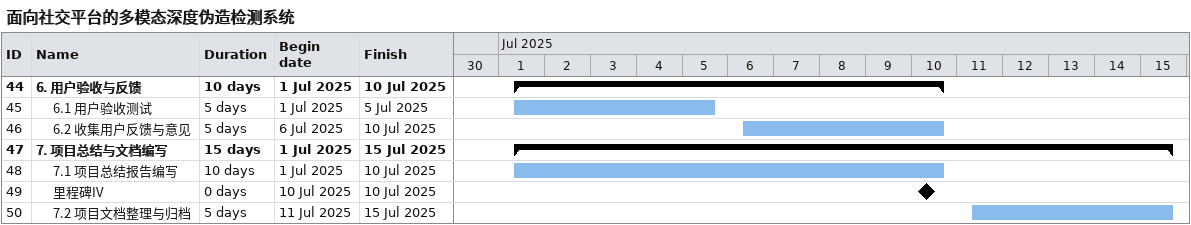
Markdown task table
面向社交平台的多模态深度伪造检测系统

| ID | Level | Task | Duration | Start | Finish |
|---|---|---|---|---|---|
| 44 | 1 | **6. 用户验收与反馈** | 10d | 2025-07-01 | 2025-07-10 |
| 45 | 2 | 6.1 用户验收测试 | 5d | 2025-07-01 | 2025-07-05 |
| 46 | 2 | 6.2 收集用户反馈与意见 | 5d | 2025-07-06 | 2025-07-10 |
| 47 | 1 | **7. 项目总结与文档编写** | 15d | 2025-07-01 | 2025-07-15 |
| 48 | 2 | 7.1 项目总结报告编写 | 10d | 2025-07-01 | 2025-07-10 |
| 49 | 2 | 里程碑IV | 0d | 2025-07-10 | 2025-07-10 |
| 50 | 2 | 7.2 项目文档整理与归档 | 5d | 2025-07-11 | 2025-07-15 |
